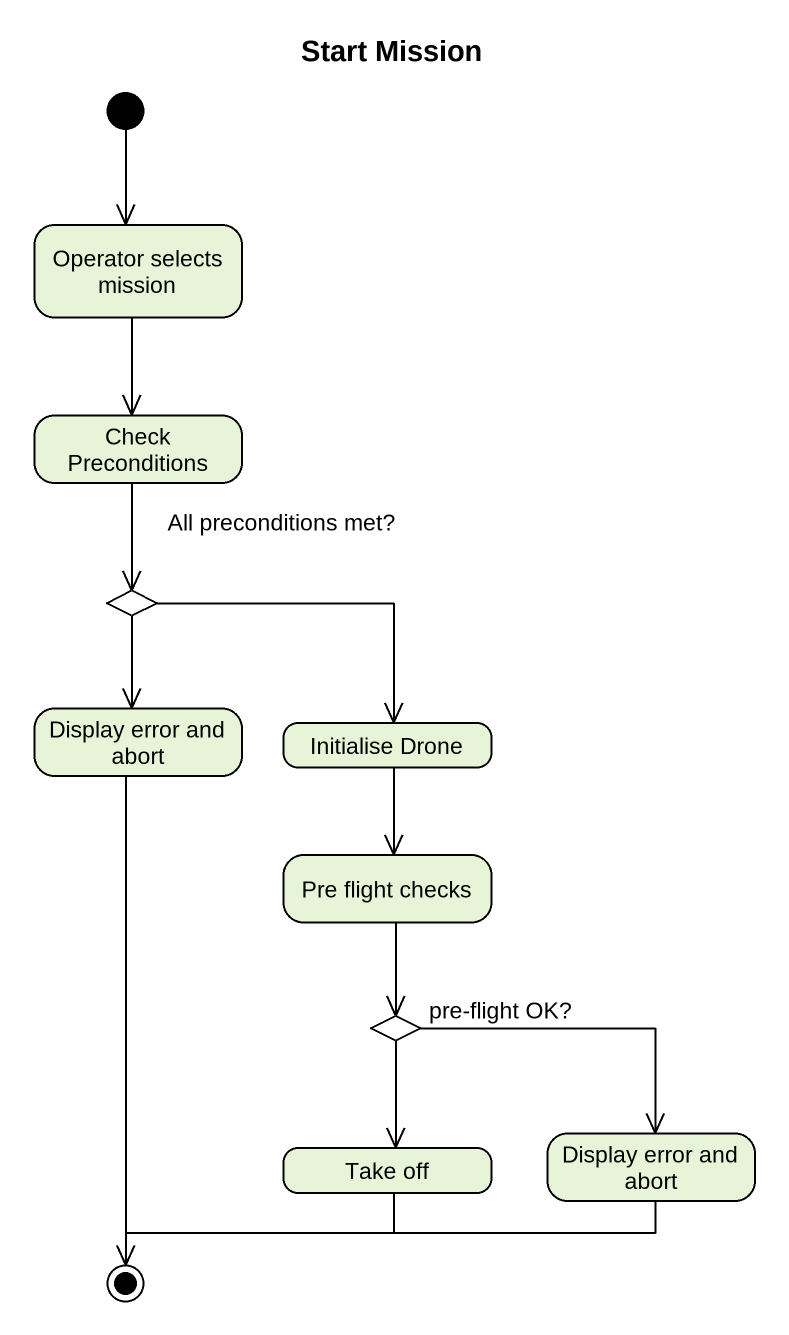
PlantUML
@startuml
title Start Mission
hide empty description
state "Operator selects mission" as Operator_selects_mission
state "Check Preconditions" as Check_Preconditions
state "All preconditions met?" as All_preconditions_met <<choice>>
state "Display error and abort" as Display_error_and_abort
state "Initialise Drone" as Initialise_Drone
state "Pre flight checks" as Pre_flight_checks
state "pre-flight OK?" as pre_flight_OK <<choice>>
state "Take off" as Take_off
state "Display error and abort" as Display_error_and_abort_2
[*] --> Operator_selects_mission
Operator_selects_mission --> Check_Preconditions
Check_Preconditions --> All_preconditions_met
All_preconditions_met --> Display_error_and_abort
All_preconditions_met -right-> Initialise_Drone
Initialise_Drone --> Pre_flight_checks
Pre_flight_checks --> pre_flight_OK
pre_flight_OK --> Take_off
pre_flight_OK -right-> Display_error_and_abort_2
Display_error_and_abort --> [*]
Take_off -left-> [*]
Display_error_and_abort_2 -left-> [*]
@enduml
